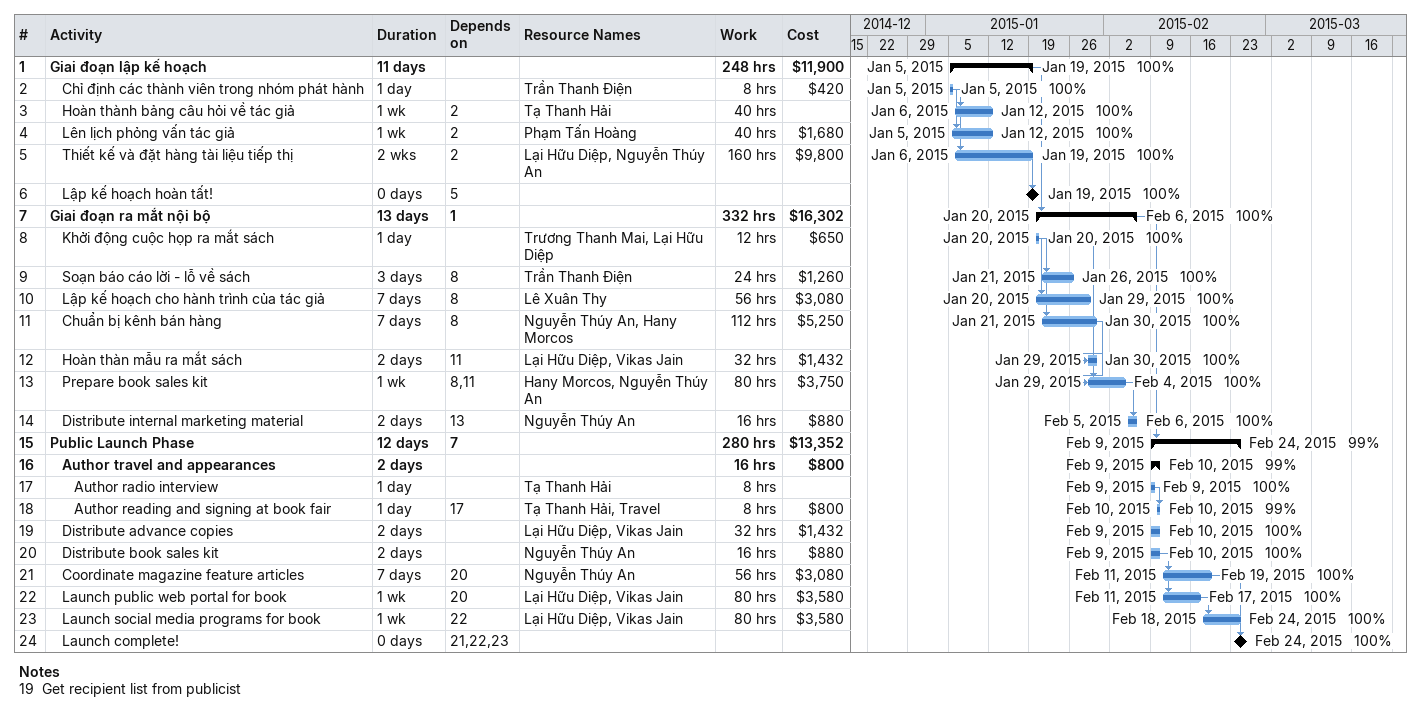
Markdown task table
| ID | Level | Task | Duration | Start | Finish | Predecessors | Resources | % complete | Work (h) | Cost ($) |
|---|---|---|---|---|---|---|---|---|---|---|
| 1 | 1 | **Giai đoạn lập kế hoạch** | 11d | 2015-01-05 | 2015-01-19 |  |  | 100 | 248 | 11900 |
| 2 | 2 | Chỉ định các thành viên trong nhóm phát hành | 1d | 2015-01-05 | 2015-01-05 |  | Trần Thanh Điện | 100 | 8 | 420 |
| 3 | 2 | Hoàn thành bảng câu hỏi về tác giả | 1w | 2015-01-06 | 2015-01-12 | 2 | Tạ Thanh Hải | 100 | 40 |  |
| 4 | 2 | Lên lịch phỏng vấn tác giả | 1w | 2015-01-05 | 2015-01-12 | 2 | Phạm Tấn Hoàng | 100 | 40 | 1680 |
| 5 | 2 | Thiết kế và đặt hàng tài liệu tiếp thị | 2w | 2015-01-06 | 2015-01-19 | 2 | Lại Hữu Diệp, Nguyễn Thúy An | 100 | 160 | 9800 |
| 6 | 2 | Lập kế hoạch hoàn tất! | 0d | 2015-01-19 | 2015-01-19 | 5 |  | 100 |  |  |
| 7 | 1 | **Giai đoạn ra mắt nội bộ** | 13d | 2015-01-20 | 2015-02-06 | 1 |  | 100 | 332 | 16302 |
| 8 | 2 | Khởi động cuộc họp ra mắt sách | 1d | 2015-01-20 | 2015-01-20 |  | Trương Thanh Mai, Lại Hữu Diệp | 100 | 12 | 650 |
| 9 | 2 | Soạn báo cáo lời - lỗ về sách | 3d | 2015-01-21 | 2015-01-26 | 8 | Trần Thanh Điện | 100 | 24 | 1260 |
| 10 | 2 | Lập kế hoạch cho hành trình của tác giả | 7d | 2015-01-20 | 2015-01-29 | 8 | Lê Xuân Thy | 100 | 56 | 3080 |
| 11 | 2 | Chuẩn bị kênh bán hàng | 7d | 2015-01-21 | 2015-01-30 | 8 | Nguyễn Thúy An, Hany Morcos | 100 | 112 | 5250 |
| 12 | 2 | Hoàn thàn mẫu ra mắt sách | 2d | 2015-01-29 | 2015-01-30 | 11 | Lại Hữu Diệp, Vikas Jain | 100 | 32 | 1432 |
| 13 | 2 | Prepare book sales kit | 1w | 2015-01-29 | 2015-02-04 | 8, 11 | Hany Morcos, Nguyễn Thúy An | 100 | 80 | 3750 |
| 14 | 2 | Distribute internal marketing material | 2d | 2015-02-05 | 2015-02-06 | 13 | Nguyễn Thúy An | 100 | 16 | 880 |
| 15 | 1 | **Public Launch Phase** | 12d | 2015-02-09 | 2015-02-24 | 7 |  | 99 | 280 | 13352 |
| 16 | 2 | **Author travel and appearances** | 2d | 2015-02-09 | 2015-02-10 |  |  | 99 | 16 | 800 |
| 17 | 3 | Author radio interview | 1d | 2015-02-09 | 2015-02-09 |  | Tạ Thanh Hải | 100 | 8 |  |
| 18 | 3 | Author reading and signing at book fair | 1d | 2015-02-10 | 2015-02-10 | 17 | Tạ Thanh Hải, Travel | 99 | 8 | 800 |
| 19 | 2 | Distribute advance copies | 2d | 2015-02-09 | 2015-02-10 |  | Lại Hữu Diệp, Vikas Jain | 100 | 32 | 1432 |
| 20 | 2 | Distribute book sales kit | 2d | 2015-02-09 | 2015-02-10 |  | Nguyễn Thúy An | 100 | 16 | 880 |
| 21 | 2 | Coordinate magazine feature articles | 7d | 2015-02-11 | 2015-02-19 | 20 | Nguyễn Thúy An | 100 | 56 | 3080 |
| 22 | 2 | Launch public web portal for book | 1w | 2015-02-11 | 2015-02-17 | 20 | Lại Hữu Diệp, Vikas Jain | 100 | 80 | 3580 |
| 23 | 2 | Launch social media programs for book | 1w | 2015-02-18 | 2015-02-24 | 22 | Lại Hữu Diệp, Vikas Jain | 100 | 80 | 3580 |
| 24 | 2 | Launch complete! | 0d | 2015-02-24 | 2015-02-24 | 21, 22, 23 |  | 100 |  |  |

Notes
- 19: Get recipient list from publicist
